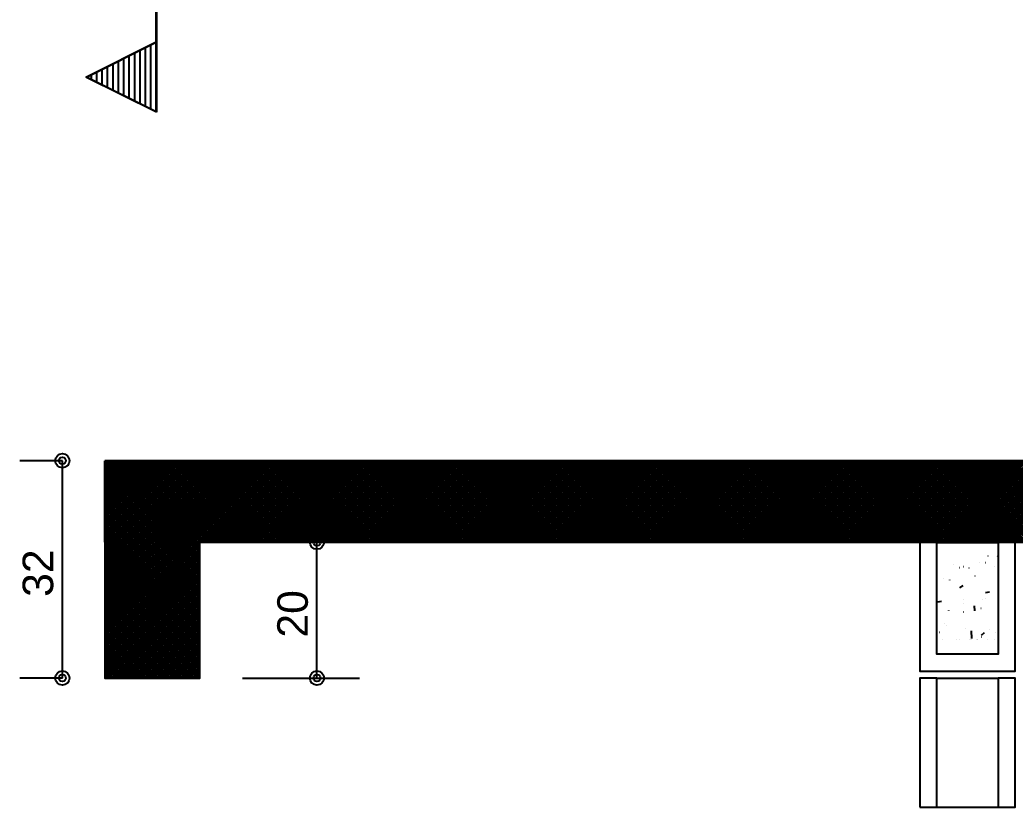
# Model space of a CAD drawing. Extents: x 0 to 119, y 0 to 84.
# Drawn here: x 33.76 to 39.62, y 43.25 to 47.89 of the extents above; entities that cross this region are included whole.
import ezdxf

# ---------------------------------------------------------------- set-up
doc = ezdxf.new("R2010")
doc.units = 0
doc.header["$MEASUREMENT"] = 0
for name, color, linetype in [('10', 252, 'CONTINUOUS'), ('29', 9, 'CONTINUOUS'), ('3', 7, 'CONTINUOUS'), ('32', 250, 'CONTINUOUS'), ('6', 178, 'CONTINUOUS'), ('9', 8, 'CONTINUOUS')]:
    doc.layers.add(name, color=color, linetype=linetype)
doc.styles.add('TQS_ARIAL', font='arial.ttf')

msp = doc.modelspace()

# ---------------------------------------------------------------- linework, layer by layer
at = {"layer": '10', "color": 252, "linetype": 'Continuous'}
for p, q in [((39.158326, 44.810768), (39.518326, 44.810768)), ((39.158326, 44.80969), (39.518326, 44.80969)), ((39.158326, 44.80969), (39.518326, 44.80969)), ((39.158326, 44.010768), (39.518326, 44.010768)), ((39.158326, 43.250768), (39.518326, 43.250768))]:
    msp.add_line(p, q, dxfattribs=at)
for points in [[(39.158326, 44.810768), (39.058326, 44.810768), (39.058326, 44.050768), (39.618326, 44.050768), (39.618326, 44.810768), (39.518326, 44.810768), (39.518326, 44.150768), (39.158326, 44.150768), (39.158326, 44.810768)], [(39.058326, 43.250768), (39.158326, 43.250768), (39.158326, 44.010768), (39.058326, 44.010768), (39.058326, 43.250768)], [(39.518326, 43.250768), (39.618326, 43.250768), (39.618326, 44.010768), (39.518326, 44.010768), (39.518326, 43.250768)]]:
    msp.add_lwpolyline(points, dxfattribs=at)
at = {"layer": '29', "color": 9, "linetype": 'Continuous'}
for p, q in [((34.258326, 45.290768), (34.818326, 44.731187)), ((34.258326, 44.256816), (35.292278, 45.290768)), ((34.258326, 44.270958), (35.278136, 45.290768)), ((34.258326, 44.2851), (35.263994, 45.290768)), ((34.258326, 44.299242), (35.249852, 45.290768)), ((34.258326, 44.313384), (35.235709, 45.290768)), ((34.258326, 44.327526), (35.221567, 45.290768)), ((34.258326, 44.341668), (35.207425, 45.290768)), ((34.258326, 44.355811), (35.193283, 45.290768)), ((34.258326, 44.369953), (35.179141, 45.290768)), ((34.258326, 44.384095), (35.164999, 45.290768)), ((34.258326, 44.398237), (35.150857, 45.290768)), ((34.258326, 44.412379), (35.136714, 45.290768)), ((34.258326, 44.426521), (35.122572, 45.290768)), ((34.258326, 44.440663), (35.10843, 45.290768)), ((34.258326, 44.454806), (35.094288, 45.290768)), ((34.258326, 44.468948), (35.080146, 45.290768)), ((34.258326, 44.48309), (35.066004, 45.290768)), ((34.258326, 44.497232), (35.051862, 45.290768)), ((34.258326, 44.511374), (35.03772, 45.290768)), ((34.258326, 44.525516), (35.023577, 45.290768)), ((34.258326, 44.539658), (35.009435, 45.290768)), ((34.258326, 44.5538), (34.995293, 45.290768)), ((34.258326, 44.567943), (34.981151, 45.290768)), ((34.258326, 44.582085), (34.967009, 45.290768)), ((34.258326, 44.596227), (34.952867, 45.290768)), ((34.258326, 44.610369), (34.938725, 45.290768)), ((34.258326, 44.624511), (34.924582, 45.290768)), ((34.258326, 44.638653), (34.91044, 45.290768)), ((34.258326, 44.652795), (34.896298, 45.290768)), ((34.258326, 44.666938), (34.882156, 45.290768)), ((34.258326, 44.68108), (34.868014, 45.290768)), ((34.258326, 44.695222), (34.853872, 45.290768)), ((34.258326, 44.709364), (34.83973, 45.290768)), ((34.258326, 44.723506), (34.825588, 45.290768)), ((34.258326, 44.737648), (34.811445, 45.290768)), ((34.258326, 44.75179), (34.797303, 45.290768)), ((34.258326, 44.765932), (34.783161, 45.290768)), ((34.258326, 44.780075), (34.769019, 45.290768)), ((34.258326, 44.794217), (34.754877, 45.290768)), ((34.258326, 44.808359), (34.740735, 45.290768)), ((34.258326, 44.822501), (34.726593, 45.290768)), ((34.258326, 44.836643), (34.71245, 45.290768)), ((34.258326, 44.850785), (34.698308, 45.290768)), ((34.258326, 44.864927), (34.684166, 45.290768)), ((34.258326, 44.87907), (34.670024, 45.290768)), ((34.258326, 44.893212), (34.655882, 45.290768)), ((34.258326, 44.907354), (34.64174, 45.290768)), ((34.258326, 44.921496), (34.627598, 45.290768)), ((34.258326, 44.935638), (34.613455, 45.290768)), ((34.258326, 44.94978), (34.599313, 45.290768)), ((34.258326, 44.963922), (34.585171, 45.290768)), ((34.258326, 44.978065), (34.571029, 45.290768)), ((34.258326, 44.992207), (34.556887, 45.290768)), ((34.258326, 45.006349), (34.542745, 45.290768)), ((34.258326, 45.020491), (34.528603, 45.290768)), ((34.258326, 45.034633), (34.514461, 45.290768)), ((34.258326, 45.048775), (34.500318, 45.290768)), ((34.258326, 45.062917), (34.486176, 45.290768)), ((34.258326, 45.077059), (34.472034, 45.290768)), ((34.258326, 45.091202), (34.457892, 45.290768)), ((34.258326, 45.105344), (34.44375, 45.290768)), ((34.258326, 45.119486), (34.429608, 45.290768)), ((34.258326, 45.133628), (34.415466, 45.290768)), ((34.258326, 45.14777), (34.401323, 45.290768)), ((34.258326, 45.161912), (34.387181, 45.290768)), ((34.258326, 45.176054), (34.373039, 45.290768)), ((34.258326, 45.190197), (34.358897, 45.290768)), ((34.258326, 45.204339), (34.344755, 45.290768)), ((34.258326, 45.218481), (34.330613, 45.290768)), ((34.258326, 45.232623), (34.316471, 45.290768)), ((34.258326, 45.246765), (34.302328, 45.290768)), ((34.258326, 45.260907), (34.288186, 45.290768)), ((34.258326, 45.275049), (34.274044, 45.290768)), ((34.258326, 45.289192), (34.259902, 45.290768)), ((34.258326, 45.277045), (34.818326, 44.717045)), ((34.258326, 45.262903), (34.818326, 44.702903)), ((34.258326, 45.248761), (34.818326, 44.688761)), ((34.272887, 45.290768), (34.818326, 44.745329)), ((34.287029, 45.290768), (34.818326, 44.759471)), ((34.301171, 45.290768), (34.818326, 44.773614)), ((34.315314, 45.290768), (34.818326, 44.787756)), ((34.329456, 45.290768), (34.818326, 44.801898)), ((34.343598, 45.290768), (34.823598, 44.810768)), ((34.35774, 45.290768), (34.83774, 44.810768)), ((34.371882, 45.290768), (34.851882, 44.810768)), ((34.386024, 45.290768), (34.866024, 44.810768)), ((34.400166, 45.290768), (34.880166, 44.810768)), ((34.414309, 45.290768), (34.894309, 44.810768)), ((34.428451, 45.290768), (34.908451, 44.810768)), ((34.442593, 45.290768), (34.922593, 44.810768)), ((34.456735, 45.290768), (34.936735, 44.810768)), ((34.470877, 45.290768), (34.950877, 44.810768)), ((34.485019, 45.290768), (34.965019, 44.810768)), ((34.499161, 45.290768), (34.979161, 44.810768)), ((34.513303, 45.290768), (34.993303, 44.810768)), ((34.527446, 45.290768), (35.007446, 44.810768)), ((34.541588, 45.290768), (35.021588, 44.810768)), ((34.55573, 45.290768), (35.03573, 44.810768)), ((34.569872, 45.290768), (35.049872, 44.810768)), ((34.584014, 45.290768), (35.064014, 44.810768)), ((34.598156, 45.290768), (35.078156, 44.810768)), ((34.612298, 45.290768), (35.092298, 44.810768)), ((34.626441, 45.290768), (35.106441, 44.810768)), ((34.640583, 45.290768), (35.120583, 44.810768)), ((34.654725, 45.290768), (35.134725, 44.810768)), ((34.668867, 45.290768), (35.148867, 44.810768)), ((34.683009, 45.290768), (35.163009, 44.810768)), ((34.697151, 45.290768), (35.177151, 44.810768)), ((34.711293, 45.290768), (35.191293, 44.810768)), ((34.725435, 45.290768), (35.205435, 44.810768)), ((34.739578, 45.290768), (35.219578, 44.810768)), ((34.75372, 45.290768), (35.23372, 44.810768)), ((34.767862, 45.290768), (35.247862, 44.810768)), ((34.782004, 45.290768), (35.262004, 44.810768)), ((34.796146, 45.290768), (35.276146, 44.810768)), ((34.810288, 45.290768), (35.290288, 44.810768)), ((34.82443, 45.290768), (35.30443, 44.810768)), ((34.82642, 44.810768), (35.30642, 45.290768)), ((34.838573, 45.290768), (35.318573, 44.810768)), ((34.840562, 44.810768), (35.320562, 45.290768)), ((34.852715, 45.290768), (35.332715, 44.810768)), ((34.854704, 44.810768), (35.334704, 45.290768)), ((34.866857, 45.290768), (35.346857, 44.810768)), ((34.868847, 44.810768), (35.348847, 45.290768)), ((34.880999, 45.290768), (35.360999, 44.810768)), ((34.882989, 44.810768), (35.362989, 45.290768)), ((34.895141, 45.290768), (35.375141, 44.810768)), ((34.897131, 44.810768), (35.377131, 45.290768)), ((34.909283, 45.290768), (35.389283, 44.810768)), ((34.911273, 44.810768), (35.391273, 45.290768)), ((34.923425, 45.290768), (35.403425, 44.810768)), ((34.925415, 44.810768), (35.405415, 45.290768)), ((34.937568, 45.290768), (35.417568, 44.810768)), ((34.939557, 44.810768), (35.419557, 45.290768)), ((34.95171, 45.290768), (35.43171, 44.810768)), ((34.953699, 44.810768), (35.433699, 45.290768)), ((34.965852, 45.290768), (35.445852, 44.810768)), ((34.967841, 44.810768), (35.447841, 45.290768)), ((34.979994, 45.290768), (35.459994, 44.810768)), ((34.981984, 44.810768), (35.461984, 45.290768)), ((34.994136, 45.290768), (35.474136, 44.810768)), ((34.996126, 44.810768), (35.476126, 45.290768)), ((35.008278, 45.290768), (35.488278, 44.810768)), ((35.010268, 44.810768), (35.490268, 45.290768)), ((35.02242, 45.290768), (35.50242, 44.810768)), ((35.02441, 44.810768), (35.50441, 45.290768)), ((35.036562, 45.290768), (35.516562, 44.810768)), ((35.038552, 44.810768), (35.518552, 45.290768)), ((35.050705, 45.290768), (35.530705, 44.810768)), ((35.052694, 44.810768), (35.532694, 45.290768)), ((35.064847, 45.290768), (35.544847, 44.810768)), ((35.066836, 44.810768), (35.546836, 45.290768)), ((35.078989, 45.290768), (35.558989, 44.810768)), ((35.080979, 44.810768), (35.560979, 45.290768)), ((35.093131, 45.290768), (35.573131, 44.810768)), ((35.095121, 44.810768), (35.575121, 45.290768)), ((35.107273, 45.290768), (35.587273, 44.810768)), ((35.109263, 44.810768), (35.589263, 45.290768)), ((35.121415, 45.290768), (35.601415, 44.810768)), ((35.123405, 44.810768), (35.603405, 45.290768)), ((35.135557, 45.290768), (35.615557, 44.810768)), ((35.137547, 44.810768), (35.617547, 45.290768)), ((35.1497, 45.290768), (35.6297, 44.810768)), ((35.151689, 44.810768), (35.631689, 45.290768)), ((35.163842, 45.290768), (35.643842, 44.810768)), ((35.165831, 44.810768), (35.645831, 45.290768)), ((35.177984, 45.290768), (35.657984, 44.810768)), ((35.179974, 44.810768), (35.659974, 45.290768)), ((35.192126, 45.290768), (35.672126, 44.810768)), ((35.194116, 44.810768), (35.674116, 45.290768)), ((35.206268, 45.290768), (35.686268, 44.810768)), ((35.208258, 44.810768), (35.688258, 45.290768)), ((35.22041, 45.290768), (35.70041, 44.810768)), ((35.2224, 44.810768), (35.7024, 45.290768)), ((35.234552, 45.290768), (35.714552, 44.810768)), ((35.236542, 44.810768), (35.716542, 45.290768)), ((35.248695, 45.290768), (35.728695, 44.810768)), ((35.250684, 44.810768), (35.730684, 45.290768)), ((35.262837, 45.290768), (35.742837, 44.810768)), ((35.264826, 44.810768), (35.744826, 45.290768)), ((35.276979, 45.290768), (35.756979, 44.810768)), ((35.278968, 44.810768), (35.758968, 45.290768)), ((35.291121, 45.290768), (35.771121, 44.810768)), ((35.293111, 44.810768), (35.773111, 45.290768)), ((35.305263, 45.290768), (35.785263, 44.810768)), ((35.307253, 44.810768), (35.787253, 45.290768)), ((35.319405, 45.290768), (35.799405, 44.810768)), ((35.321395, 44.810768), (35.801395, 45.290768)), ((35.333547, 45.290768), (35.813547, 44.810768)), ((35.335537, 44.810768), (35.815537, 45.290768)), ((35.347689, 45.290768), (35.827689, 44.810768)), ((35.349679, 44.810768), (35.829679, 45.290768)), ((35.361832, 45.290768), (35.841832, 44.810768)), ((35.363821, 44.810768), (35.843821, 45.290768)), ((35.375974, 45.290768), (35.855974, 44.810768)), ((35.377963, 44.810768), (35.857963, 45.290768)), ((35.390116, 45.290768), (35.870116, 44.810768)), ((35.392106, 44.810768), (35.872106, 45.290768)), ((35.404258, 45.290768), (35.884258, 44.810768)), ((35.406248, 44.810768), (35.886248, 45.290768)), ((35.4184, 45.290768), (35.8984, 44.810768)), ((35.42039, 44.810768), (35.90039, 45.290768)), ((35.432542, 45.290768), (35.912542, 44.810768)), ((35.434532, 44.810768), (35.914532, 45.290768)), ((35.446684, 45.290768), (35.926684, 44.810768)), ((35.448674, 44.810768), (35.928674, 45.290768)), ((35.460827, 45.290768), (35.940827, 44.810768)), ((35.462816, 44.810768), (35.942816, 45.290768)), ((35.474969, 45.290768), (35.954969, 44.810768)), ((35.476958, 44.810768), (35.956958, 45.290768)), ((35.489111, 45.290768), (35.969111, 44.810768)), ((35.4911, 44.810768), (35.9711, 45.290768)), ((35.503253, 45.290768), (35.983253, 44.810768)), ((35.505243, 44.810768), (35.985243, 45.290768)), ((35.517395, 45.290768), (35.997395, 44.810768)), ((35.519385, 44.810768), (35.999385, 45.290768)), ((35.531537, 45.290768), (36.011537, 44.810768)), ((35.533527, 44.810768), (36.013527, 45.290768)), ((35.545679, 45.290768), (36.025679, 44.810768)), ((35.547669, 44.810768), (36.027669, 45.290768)), ((35.559821, 45.290768), (36.039821, 44.810768)), ((35.561811, 44.810768), (36.041811, 45.290768)), ((35.573964, 45.290768), (36.053964, 44.810768)), ((35.575953, 44.810768), (36.055953, 45.290768)), ((35.588106, 45.290768), (36.068106, 44.810768)), ((35.590095, 44.810768), (36.070095, 45.290768)), ((35.602248, 45.290768), (36.082248, 44.810768)), ((35.604238, 44.810768), (36.084238, 45.290768)), ((35.61639, 45.290768), (36.09639, 44.810768)), ((35.61838, 44.810768), (36.09838, 45.290768)), ((35.630532, 45.290768), (36.110532, 44.810768)), ((35.632522, 44.810768), (36.112522, 45.290768)), ((35.644674, 45.290768), (36.124674, 44.810768)), ((35.646664, 44.810768), (36.126664, 45.290768)), ((35.658816, 45.290768), (36.138816, 44.810768)), ((35.660806, 44.810768), (36.140806, 45.290768)), ((35.672959, 45.290768), (36.152959, 44.810768)), ((35.674948, 44.810768), (36.154948, 45.290768)), ((35.687101, 45.290768), (36.167101, 44.810768)), ((35.68909, 44.810768), (36.16909, 45.290768)), ((35.701243, 45.290768), (36.181243, 44.810768)), ((35.703233, 44.810768), (36.183233, 45.290768)), ((35.715385, 45.290768), (36.195385, 44.810768)), ((35.717375, 44.810768), (36.197375, 45.290768)), ((35.729527, 45.290768), (36.209527, 44.810768)), ((35.731517, 44.810768), (36.211517, 45.290768)), ((35.743669, 45.290768), (36.223669, 44.810768)), ((35.745659, 44.810768), (36.225659, 45.290768)), ((35.757811, 45.290768), (36.237811, 44.810768)), ((35.759801, 44.810768), (36.239801, 45.290768)), ((35.771954, 45.290768), (36.251954, 44.810768)), ((35.773943, 44.810768), (36.253943, 45.290768)), ((35.786096, 45.290768), (36.266096, 44.810768)), ((35.788085, 44.810768), (36.268085, 45.290768)), ((35.800238, 45.290768), (36.280238, 44.810768)), ((35.802227, 44.810768), (36.282227, 45.290768)), ((35.81438, 45.290768), (36.29438, 44.810768)), ((35.81637, 44.810768), (36.29637, 45.290768)), ((35.828522, 45.290768), (36.308522, 44.810768)), ((35.830512, 44.810768), (36.310512, 45.290768)), ((35.842664, 45.290768), (36.322664, 44.810768)), ((35.844654, 44.810768), (36.324654, 45.290768)), ((35.856806, 45.290768), (36.336806, 44.810768)), ((35.858796, 44.810768), (36.338796, 45.290768)), ((35.870948, 45.290768), (36.350948, 44.810768)), ((35.872938, 44.810768), (36.352938, 45.290768)), ((35.885091, 45.290768), (36.365091, 44.810768)), ((35.88708, 44.810768), (36.36708, 45.290768)), ((35.899233, 45.290768), (36.379233, 44.810768)), ((35.901222, 44.810768), (36.381222, 45.290768)), ((35.913375, 45.290768), (36.393375, 44.810768)), ((35.915365, 44.810768), (36.395365, 45.290768)), ((35.927517, 45.290768), (36.407517, 44.810768)), ((35.929507, 44.810768), (36.409507, 45.290768)), ((35.941659, 45.290768), (36.421659, 44.810768)), ((35.943649, 44.810768), (36.423649, 45.290768)), ((35.955801, 45.290768), (36.435801, 44.810768)), ((35.957791, 44.810768), (36.437791, 45.290768)), ((35.969943, 45.290768), (36.449943, 44.810768)), ((35.971933, 44.810768), (36.451933, 45.290768)), ((35.984086, 45.290768), (36.464086, 44.810768)), ((35.986075, 44.810768), (36.466075, 45.290768)), ((35.998228, 45.290768), (36.478228, 44.810768)), ((36.000217, 44.810768), (36.480217, 45.290768)), ((36.01237, 45.290768), (36.49237, 44.810768)), ((36.01436, 44.810768), (36.49436, 45.290768)), ((36.026512, 45.290768), (36.506512, 44.810768)), ((36.028502, 44.810768), (36.508502, 45.290768)), ((36.040654, 45.290768), (36.520654, 44.810768)), ((36.042644, 44.810768), (36.522644, 45.290768)), ((36.054796, 45.290768), (36.534796, 44.810768)), ((36.056786, 44.810768), (36.536786, 45.290768)), ((36.068938, 45.290768), (36.548938, 44.810768)), ((36.070928, 44.810768), (36.550928, 45.290768)), ((36.083081, 45.290768), (36.563081, 44.810768)), ((36.08507, 44.810768), (36.56507, 45.290768)), ((36.097223, 45.290768), (36.577223, 44.810768)), ((36.099212, 44.810768), (36.579212, 45.290768)), ((36.111365, 45.290768), (36.591365, 44.810768)), ((36.113354, 44.810768), (36.593354, 45.290768)), ((36.125507, 45.290768), (36.605507, 44.810768)), ((36.127497, 44.810768), (36.607497, 45.290768)), ((36.139649, 45.290768), (36.619649, 44.810768)), ((36.141639, 44.810768), (36.621639, 45.290768)), ((36.153791, 45.290768), (36.633791, 44.810768)), ((36.155781, 44.810768), (36.635781, 45.290768)), ((36.167933, 45.290768), (36.647933, 44.810768)), ((36.169923, 44.810768), (36.649923, 45.290768)), ((36.182075, 45.290768), (36.662075, 44.810768)), ((36.184065, 44.810768), (36.664065, 45.290768)), ((36.196218, 45.290768), (36.676218, 44.810768)), ((36.198207, 44.810768), (36.678207, 45.290768)), ((36.21036, 45.290768), (36.69036, 44.810768)), ((36.212349, 44.810768), (36.692349, 45.290768)), ((36.224502, 45.290768), (36.704502, 44.810768)), ((36.226492, 44.810768), (36.706492, 45.290768)), ((36.238644, 45.290768), (36.718644, 44.810768)), ((36.240634, 44.810768), (36.720634, 45.290768)), ((36.252786, 45.290768), (36.732786, 44.810768)), ((36.254776, 44.810768), (36.734776, 45.290768)), ((36.266928, 45.290768), (36.746928, 44.810768)), ((36.268918, 44.810768), (36.748918, 45.290768)), ((36.28107, 45.290768), (36.76107, 44.810768)), ((36.28306, 44.810768), (36.76306, 45.290768)), ((36.295213, 45.290768), (36.775213, 44.810768)), ((36.297202, 44.810768), (36.777202, 45.290768)), ((36.309355, 45.290768), (36.789355, 44.810768)), ((36.311344, 44.810768), (36.791344, 45.290768)), ((36.323497, 45.290768), (36.803497, 44.810768)), ((36.325486, 44.810768), (36.805486, 45.290768)), ((36.337639, 45.290768), (36.817639, 44.810768)), ((36.339629, 44.810768), (36.819629, 45.290768)), ((36.351781, 45.290768), (36.831781, 44.810768)), ((36.353771, 44.810768), (36.833771, 45.290768)), ((36.365923, 45.290768), (36.845923, 44.810768)), ((36.367913, 44.810768), (36.847913, 45.290768)), ((36.380065, 45.290768), (36.860065, 44.810768)), ((36.382055, 44.810768), (36.862055, 45.290768)), ((36.394207, 45.290768), (36.874207, 44.810768)), ((36.396197, 44.810768), (36.876197, 45.290768)), ((36.40835, 45.290768), (36.88835, 44.810768)), ((36.410339, 44.810768), (36.890339, 45.290768)), ((36.422492, 45.290768), (36.902492, 44.810768)), ((36.424481, 44.810768), (36.904481, 45.290768)), ((36.436634, 45.290768), (36.916634, 44.810768)), ((36.438624, 44.810768), (36.918624, 45.290768)), ((36.450776, 45.290768), (36.930776, 44.810768)), ((36.452766, 44.810768), (36.932766, 45.290768)), ((36.464918, 45.290768), (36.944918, 44.810768)), ((36.466908, 44.810768), (36.946908, 45.290768)), ((36.47906, 45.290768), (36.95906, 44.810768)), ((36.48105, 44.810768), (36.96105, 45.290768)), ((36.493202, 45.290768), (36.973202, 44.810768)), ((36.495192, 44.810768), (36.975192, 45.290768)), ((36.507345, 45.290768), (36.987345, 44.810768)), ((36.509334, 44.810768), (36.989334, 45.290768)), ((36.521487, 45.290768), (37.001487, 44.810768)), ((36.523476, 44.810768), (37.003476, 45.290768)), ((36.535629, 45.290768), (37.015629, 44.810768)), ((36.537619, 44.810768), (37.017619, 45.290768)), ((36.549771, 45.290768), (37.029771, 44.810768)), ((36.551761, 44.810768), (37.031761, 45.290768)), ((36.563913, 45.290768), (37.043913, 44.810768)), ((36.565903, 44.810768), (37.045903, 45.290768)), ((36.578055, 45.290768), (37.058055, 44.810768)), ((36.580045, 44.810768), (37.060045, 45.290768)), ((36.592197, 45.290768), (37.072197, 44.810768)), ((36.594187, 44.810768), (37.074187, 45.290768)), ((36.60634, 45.290768), (37.08634, 44.810768)), ((36.608329, 44.810768), (37.088329, 45.290768)), ((36.620482, 45.290768), (37.100482, 44.810768)), ((36.622471, 44.810768), (37.102471, 45.290768)), ((36.634624, 45.290768), (37.114624, 44.810768)), ((36.636613, 44.810768), (37.116613, 45.290768)), ((36.648766, 45.290768), (37.128766, 44.810768)), ((36.650756, 44.810768), (37.130756, 45.290768)), ((36.662908, 45.290768), (37.142908, 44.810768)), ((36.664898, 44.810768), (37.144898, 45.290768)), ((36.67705, 45.290768), (37.15705, 44.810768)), ((36.67904, 44.810768), (37.15904, 45.290768)), ((36.691192, 45.290768), (37.171192, 44.810768)), ((36.693182, 44.810768), (37.173182, 45.290768)), ((36.705334, 45.290768), (37.185334, 44.810768)), ((36.707324, 44.810768), (37.187324, 45.290768)), ((36.719477, 45.290768), (37.199477, 44.810768)), ((36.721466, 44.810768), (37.201466, 45.290768)), ((36.733619, 45.290768), (37.213619, 44.810768)), ((36.735608, 44.810768), (37.215608, 45.290768)), ((36.747761, 45.290768), (37.227761, 44.810768)), ((36.749751, 44.810768), (37.229751, 45.290768)), ((36.761903, 45.290768), (37.241903, 44.810768)), ((36.763893, 44.810768), (37.243893, 45.290768)), ((36.776045, 45.290768), (37.256045, 44.810768)), ((36.778035, 44.810768), (37.258035, 45.290768)), ((36.790187, 45.290768), (37.270187, 44.810768)), ((36.792177, 44.810768), (37.272177, 45.290768)), ((36.804329, 45.290768), (37.284329, 44.810768)), ((36.806319, 44.810768), (37.286319, 45.290768)), ((36.818472, 45.290768), (37.298472, 44.810768)), ((36.820461, 44.810768), (37.300461, 45.290768)), ((36.832614, 45.290768), (37.312614, 44.810768)), ((36.834603, 44.810768), (37.314603, 45.290768)), ((36.846756, 45.290768), (37.326756, 44.810768)), ((36.848746, 44.810768), (37.328746, 45.290768)), ((36.860898, 45.290768), (37.340898, 44.810768)), ((36.862888, 44.810768), (37.342888, 45.290768)), ((36.87504, 45.290768), (37.35504, 44.810768)), ((36.87703, 44.810768), (37.35703, 45.290768)), ((36.889182, 45.290768), (37.369182, 44.810768)), ((36.891172, 44.810768), (37.371172, 45.290768)), ((36.903324, 45.290768), (37.383324, 44.810768)), ((36.905314, 44.810768), (37.385314, 45.290768)), ((36.917467, 45.290768), (37.397467, 44.810768)), ((36.919456, 44.810768), (37.399456, 45.290768)), ((36.931609, 45.290768), (37.411609, 44.810768)), ((36.933598, 44.810768), (37.413598, 45.290768)), ((36.945751, 45.290768), (37.425751, 44.810768)), ((36.94774, 44.810768), (37.42774, 45.290768)), ((36.959893, 45.290768), (37.439893, 44.810768)), ((36.961883, 44.810768), (37.441883, 45.290768)), ((36.974035, 45.290768), (37.454035, 44.810768)), ((36.976025, 44.810768), (37.456025, 45.290768)), ((36.988177, 45.290768), (37.468177, 44.810768)), ((36.990167, 44.810768), (37.470167, 45.290768)), ((37.002319, 45.290768), (37.482319, 44.810768)), ((37.004309, 44.810768), (37.484309, 45.290768)), ((37.016461, 45.290768), (37.496461, 44.810768)), ((37.018451, 44.810768), (37.498451, 45.290768)), ((37.030604, 45.290768), (37.510604, 44.810768)), ((37.032593, 44.810768), (37.512593, 45.290768)), ((37.044746, 45.290768), (37.524746, 44.810768)), ((37.046735, 44.810768), (37.526735, 45.290768)), ((37.058888, 45.290768), (37.538888, 44.810768)), ((37.060878, 44.810768), (37.540878, 45.290768)), ((37.07303, 45.290768), (37.55303, 44.810768)), ((37.07502, 44.810768), (37.55502, 45.290768)), ((37.087172, 45.290768), (37.567172, 44.810768)), ((37.089162, 44.810768), (37.569162, 45.290768)), ((37.101314, 45.290768), (37.581314, 44.810768)), ((37.103304, 44.810768), (37.583304, 45.290768)), ((37.115456, 45.290768), (37.595456, 44.810768)), ((37.117446, 44.810768), (37.597446, 45.290768)), ((37.129599, 45.290768), (37.609599, 44.810768)), ((37.131588, 44.810768), (37.611588, 45.290768)), ((37.143741, 45.290768), (37.623741, 44.810768)), ((37.14573, 44.810768), (37.62573, 45.290768)), ((37.157883, 45.290768), (37.637883, 44.810768)), ((37.159872, 44.810768), (37.639872, 45.290768)), ((37.172025, 45.290768), (37.652025, 44.810768)), ((37.174015, 44.810768), (37.654015, 45.290768)), ((37.186167, 45.290768), (37.666167, 44.810768)), ((37.188157, 44.810768), (37.668157, 45.290768)), ((37.200309, 45.290768), (37.680309, 44.810768)), ((37.202299, 44.810768), (37.682299, 45.290768)), ((37.214451, 45.290768), (37.694451, 44.810768)), ((37.216441, 44.810768), (37.696441, 45.290768)), ((37.228593, 45.290768), (37.708593, 44.810768)), ((37.230583, 44.810768), (37.710583, 45.290768)), ((37.242736, 45.290768), (37.722736, 44.810768)), ((37.244725, 44.810768), (37.724725, 45.290768)), ((37.256878, 45.290768), (37.736878, 44.810768)), ((37.258867, 44.810768), (37.738867, 45.290768)), ((37.27102, 45.290768), (37.75102, 44.810768)), ((37.27301, 44.810768), (37.75301, 45.290768)), ((37.285162, 45.290768), (37.765162, 44.810768)), ((37.287152, 44.810768), (37.767152, 45.290768)), ((37.299304, 45.290768), (37.779304, 44.810768)), ((37.301294, 44.810768), (37.781294, 45.290768)), ((37.313446, 45.290768), (37.793446, 44.810768)), ((37.315436, 44.810768), (37.795436, 45.290768)), ((37.327588, 45.290768), (37.807588, 44.810768)), ((37.329578, 44.810768), (37.809578, 45.290768)), ((37.341731, 45.290768), (37.821731, 44.810768)), ((37.34372, 44.810768), (37.82372, 45.290768)), ((37.355873, 45.290768), (37.835873, 44.810768)), ((37.357862, 44.810768), (37.837862, 45.290768)), ((37.370015, 45.290768), (37.850015, 44.810768)), ((37.372005, 44.810768), (37.852005, 45.290768)), ((37.384157, 45.290768), (37.864157, 44.810768)), ((37.386147, 44.810768), (37.866147, 45.290768)), ((37.398299, 45.290768), (37.878299, 44.810768)), ((37.400289, 44.810768), (37.880289, 45.290768)), ((37.412441, 45.290768), (37.892441, 44.810768)), ((37.414431, 44.810768), (37.894431, 45.290768)), ((37.426583, 45.290768), (37.906583, 44.810768)), ((37.428573, 44.810768), (37.908573, 45.290768)), ((37.440726, 45.290768), (37.920726, 44.810768)), ((37.442715, 44.810768), (37.922715, 45.290768)), ((37.454868, 45.290768), (37.934868, 44.810768)), ((37.456857, 44.810768), (37.936857, 45.290768)), ((37.46901, 45.290768), (37.94901, 44.810768)), ((37.470999, 44.810768), (37.950999, 45.290768)), ((37.483152, 45.290768), (37.963152, 44.810768)), ((37.485142, 44.810768), (37.965142, 45.290768)), ((37.497294, 45.290768), (37.977294, 44.810768)), ((37.499284, 44.810768), (37.979284, 45.290768)), ((37.511436, 45.290768), (37.991436, 44.810768)), ((37.513426, 44.810768), (37.993426, 45.290768)), ((37.525578, 45.290768), (38.005578, 44.810768)), ((37.527568, 44.810768), (38.007568, 45.290768)), ((37.53972, 45.290768), (38.01972, 44.810768)), ((37.54171, 44.810768), (38.02171, 45.290768)), ((37.553863, 45.290768), (38.033863, 44.810768)), ((37.555852, 44.810768), (38.035852, 45.290768)), ((37.568005, 45.290768), (38.048005, 44.810768)), ((37.569994, 44.810768), (38.049994, 45.290768)), ((37.582147, 45.290768), (38.062147, 44.810768)), ((37.584137, 44.810768), (38.064137, 45.290768)), ((37.596289, 45.290768), (38.076289, 44.810768)), ((37.598279, 44.810768), (38.078279, 45.290768)), ((37.610431, 45.290768), (38.090431, 44.810768)), ((37.612421, 44.810768), (38.092421, 45.290768)), ((37.624573, 45.290768), (38.104573, 44.810768)), ((37.626563, 44.810768), (38.106563, 45.290768)), ((37.638715, 45.290768), (38.118715, 44.810768)), ((37.640705, 44.810768), (38.120705, 45.290768)), ((37.652858, 45.290768), (38.132858, 44.810768)), ((37.654847, 44.810768), (38.134847, 45.290768)), ((37.667, 45.290768), (38.147, 44.810768)), ((37.668989, 44.810768), (38.148989, 45.290768)), ((37.681142, 45.290768), (38.161142, 44.810768)), ((37.683132, 44.810768), (38.163132, 45.290768)), ((37.695284, 45.290768), (38.175284, 44.810768)), ((37.697274, 44.810768), (38.177274, 45.290768)), ((37.709426, 45.290768), (38.189426, 44.810768)), ((37.711416, 44.810768), (38.191416, 45.290768)), ((37.723568, 45.290768), (38.203568, 44.810768)), ((37.725558, 44.810768), (38.205558, 45.290768)), ((37.73771, 45.290768), (38.21771, 44.810768)), ((37.7397, 44.810768), (38.2197, 45.290768)), ((37.751853, 45.290768), (38.231853, 44.810768)), ((37.753842, 44.810768), (38.233842, 45.290768)), ((37.765995, 45.290768), (38.245995, 44.810768)), ((37.767984, 44.810768), (38.247984, 45.290768)), ((37.780137, 45.290768), (38.260137, 44.810768)), ((37.782126, 44.810768), (38.262126, 45.290768)), ((37.794279, 45.290768), (38.274279, 44.810768)), ((37.796269, 44.810768), (38.276269, 45.290768)), ((37.808421, 45.290768), (38.288421, 44.810768)), ((37.810411, 44.810768), (38.290411, 45.290768)), ((37.822563, 45.290768), (38.302563, 44.810768)), ((37.824553, 44.810768), (38.304553, 45.290768)), ((37.836705, 45.290768), (38.316705, 44.810768)), ((37.838695, 44.810768), (38.318695, 45.290768)), ((37.850847, 45.290768), (38.330847, 44.810768)), ((37.852837, 44.810768), (38.332837, 45.290768)), ((37.86499, 45.290768), (38.34499, 44.810768)), ((37.866979, 44.810768), (38.346979, 45.290768)), ((37.879132, 45.290768), (38.359132, 44.810768)), ((37.881121, 44.810768), (38.361121, 45.290768)), ((37.893274, 45.290768), (38.373274, 44.810768)), ((37.895264, 44.810768), (38.375264, 45.290768)), ((37.907416, 45.290768), (38.387416, 44.810768)), ((37.909406, 44.810768), (38.389406, 45.290768)), ((37.921558, 45.290768), (38.401558, 44.810768)), ((37.923548, 44.810768), (38.403548, 45.290768)), ((37.9357, 45.290768), (38.4157, 44.810768)), ((37.93769, 44.810768), (38.41769, 45.290768)), ((37.949842, 45.290768), (38.429842, 44.810768)), ((37.951832, 44.810768), (38.431832, 45.290768)), ((37.963985, 45.290768), (38.443985, 44.810768)), ((37.965974, 44.810768), (38.445974, 45.290768)), ((37.978127, 45.290768), (38.458127, 44.810768)), ((37.980116, 44.810768), (38.460116, 45.290768)), ((37.992269, 45.290768), (38.472269, 44.810768)), ((37.994258, 44.810768), (38.474258, 45.290768)), ((38.006411, 45.290768), (38.486411, 44.810768)), ((38.008401, 44.810768), (38.488401, 45.290768)), ((38.020553, 45.290768), (38.500553, 44.810768)), ((38.022543, 44.810768), (38.502543, 45.290768)), ((38.034695, 45.290768), (38.514695, 44.810768)), ((38.036685, 44.810768), (38.516685, 45.290768)), ((38.048837, 45.290768), (38.528837, 44.810768)), ((38.050827, 44.810768), (38.530827, 45.290768)), ((38.06298, 45.290768), (38.54298, 44.810768)), ((38.064969, 44.810768), (38.544969, 45.290768)), ((38.077122, 45.290768), (38.557122, 44.810768)), ((38.079111, 44.810768), (38.559111, 45.290768)), ((38.091264, 45.290768), (38.571264, 44.810768)), ((38.093253, 44.810768), (38.573253, 45.290768)), ((38.105406, 45.290768), (38.585406, 44.810768)), ((38.107396, 44.810768), (38.587396, 45.290768)), ((38.119548, 45.290768), (38.599548, 44.810768)), ((38.121538, 44.810768), (38.601538, 45.290768)), ((38.13369, 45.290768), (38.61369, 44.810768)), ((38.13568, 44.810768), (38.61568, 45.290768)), ((38.147832, 45.290768), (38.627832, 44.810768)), ((38.149822, 44.810768), (38.629822, 45.290768)), ((38.161974, 45.290768), (38.641974, 44.810768)), ((38.163964, 44.810768), (38.643964, 45.290768)), ((38.176117, 45.290768), (38.656117, 44.810768)), ((38.178106, 44.810768), (38.658106, 45.290768)), ((38.190259, 45.290768), (38.670259, 44.810768)), ((38.192248, 44.810768), (38.672248, 45.290768)), ((38.204401, 45.290768), (38.684401, 44.810768)), ((38.206391, 44.810768), (38.686391, 45.290768)), ((38.218543, 45.290768), (38.698543, 44.810768)), ((38.220533, 44.810768), (38.700533, 45.290768)), ((38.232685, 45.290768), (38.712685, 44.810768)), ((38.234675, 44.810768), (38.714675, 45.290768)), ((38.246827, 45.290768), (38.726827, 44.810768)), ((38.248817, 44.810768), (38.728817, 45.290768)), ((38.260969, 45.290768), (38.740969, 44.810768)), ((38.262959, 44.810768), (38.742959, 45.290768)), ((38.275112, 45.290768), (38.755112, 44.810768)), ((38.277101, 44.810768), (38.757101, 45.290768)), ((38.289254, 45.290768), (38.769254, 44.810768)), ((38.291243, 44.810768), (38.771243, 45.290768)), ((38.303396, 45.290768), (38.783396, 44.810768)), ((38.305385, 44.810768), (38.785385, 45.290768)), ((38.317538, 45.290768), (38.797538, 44.810768)), ((38.319528, 44.810768), (38.799528, 45.290768)), ((38.33168, 45.290768), (38.81168, 44.810768)), ((38.33367, 44.810768), (38.81367, 45.290768)), ((38.345822, 45.290768), (38.825822, 44.810768)), ((38.347812, 44.810768), (38.827812, 45.290768)), ((38.359964, 45.290768), (38.839964, 44.810768)), ((38.361954, 44.810768), (38.841954, 45.290768)), ((38.374106, 45.290768), (38.854106, 44.810768)), ((38.376096, 44.810768), (38.856096, 45.290768)), ((38.388249, 45.290768), (38.868249, 44.810768)), ((38.390238, 44.810768), (38.870238, 45.290768)), ((38.402391, 45.290768), (38.882391, 44.810768)), ((38.40438, 44.810768), (38.88438, 45.290768)), ((38.416533, 45.290768), (38.896533, 44.810768)), ((38.418523, 44.810768), (38.898523, 45.290768)), ((38.430675, 45.290768), (38.910675, 44.810768)), ((38.432665, 44.810768), (38.912665, 45.290768)), ((38.444817, 45.290768), (38.924817, 44.810768)), ((38.446807, 44.810768), (38.926807, 45.290768)), ((38.458959, 45.290768), (38.938959, 44.810768)), ((38.460949, 44.810768), (38.940949, 45.290768)), ((38.473101, 45.290768), (38.953101, 44.810768)), ((38.475091, 44.810768), (38.955091, 45.290768)), ((38.487244, 45.290768), (38.967244, 44.810768)), ((38.489233, 44.810768), (38.969233, 45.290768)), ((38.501386, 45.290768), (38.981386, 44.810768)), ((38.503375, 44.810768), (38.983375, 45.290768)), ((38.515528, 45.290768), (38.995528, 44.810768)), ((38.517518, 44.810768), (38.997518, 45.290768)), ((38.52967, 45.290768), (39.00967, 44.810768)), ((38.53166, 44.810768), (39.01166, 45.290768)), ((38.543812, 45.290768), (39.023812, 44.810768)), ((38.545802, 44.810768), (39.025802, 45.290768)), ((38.557954, 45.290768), (39.037954, 44.810768)), ((38.559944, 44.810768), (39.039944, 45.290768)), ((38.572096, 45.290768), (39.052096, 44.810768)), ((38.574086, 44.810768), (39.054086, 45.290768)), ((38.586239, 45.290768), (39.066239, 44.810768)), ((38.588228, 44.810768), (39.068228, 45.290768)), ((38.600381, 45.290768), (39.080381, 44.810768)), ((38.60237, 44.810768), (39.08237, 45.290768)), ((38.614523, 45.290768), (39.094523, 44.810768)), ((38.616512, 44.810768), (39.096512, 45.290768)), ((38.628665, 45.290768), (39.108665, 44.810768)), ((38.630655, 44.810768), (39.110655, 45.290768)), ((38.642807, 45.290768), (39.122807, 44.810768)), ((38.644797, 44.810768), (39.124797, 45.290768)), ((38.656949, 45.290768), (39.136949, 44.810768)), ((38.658939, 44.810768), (39.138939, 45.290768)), ((38.671091, 45.290768), (39.151091, 44.810768)), ((38.673081, 44.810768), (39.153081, 45.290768)), ((38.685233, 45.290768), (39.165233, 44.810768)), ((38.687223, 44.810768), (39.167223, 45.290768)), ((38.699376, 45.290768), (39.179376, 44.810768)), ((38.701365, 44.810768), (39.181365, 45.290768)), ((38.713518, 45.290768), (39.193518, 44.810768)), ((38.715507, 44.810768), (39.195507, 45.290768)), ((38.72766, 45.290768), (39.20766, 44.810768)), ((38.72965, 44.810768), (39.20965, 45.290768)), ((38.741802, 45.290768), (39.221802, 44.810768)), ((38.743792, 44.810768), (39.223792, 45.290768)), ((38.755944, 45.290768), (39.235944, 44.810768)), ((38.757934, 44.810768), (39.237934, 45.290768)), ((38.770086, 45.290768), (39.250086, 44.810768)), ((38.772076, 44.810768), (39.252076, 45.290768)), ((38.784228, 45.290768), (39.264228, 44.810768)), ((38.786218, 44.810768), (39.266218, 45.290768)), ((38.798371, 45.290768), (39.278371, 44.810768)), ((38.80036, 44.810768), (39.28036, 45.290768)), ((38.812513, 45.290768), (39.292513, 44.810768)), ((38.814502, 44.810768), (39.294502, 45.290768)), ((38.826655, 45.290768), (39.306655, 44.810768)), ((38.828644, 44.810768), (39.308644, 45.290768)), ((38.840797, 45.290768), (39.320797, 44.810768)), ((38.842787, 44.810768), (39.322787, 45.290768)), ((38.854939, 45.290768), (39.334939, 44.810768)), ((38.856929, 44.810768), (39.336929, 45.290768)), ((38.869081, 45.290768), (39.349081, 44.810768)), ((38.871071, 44.810768), (39.351071, 45.290768)), ((38.883223, 45.290768), (39.363223, 44.810768)), ((38.885213, 44.810768), (39.365213, 45.290768)), ((38.897366, 45.290768), (39.377366, 44.810768)), ((38.899355, 44.810768), (39.379355, 45.290768)), ((38.911508, 45.290768), (39.391508, 44.810768)), ((38.913497, 44.810768), (39.393497, 45.290768)), ((38.92565, 45.290768), (39.40565, 44.810768)), ((38.927639, 44.810768), (39.407639, 45.290768)), ((38.939792, 45.290768), (39.419792, 44.810768)), ((38.941782, 44.810768), (39.421782, 45.290768)), ((38.953934, 45.290768), (39.433934, 44.810768)), ((38.955924, 44.810768), (39.435924, 45.290768)), ((38.968076, 45.290768), (39.448076, 44.810768)), ((38.970066, 44.810768), (39.450066, 45.290768)), ((38.982218, 45.290768), (39.462218, 44.810768)), ((38.984208, 44.810768), (39.464208, 45.290768)), ((38.99636, 45.290768), (39.47636, 44.810768)), ((38.99835, 44.810768), (39.47835, 45.290768)), ((39.010503, 45.290768), (39.490503, 44.810768)), ((39.012492, 44.810768), (39.492492, 45.290768)), ((39.024645, 45.290768), (39.504645, 44.810768)), ((39.026634, 44.810768), (39.506634, 45.290768)), ((39.038787, 45.290768), (39.518787, 44.810768)), ((39.040777, 44.810768), (39.520777, 45.290768)), ((39.052929, 45.290768), (39.532929, 44.810768)), ((39.054919, 44.810768), (39.534919, 45.290768)), ((39.067071, 45.290768), (39.547071, 44.810768)), ((39.069061, 44.810768), (39.549061, 45.290768)), ((39.081213, 45.290768), (39.561213, 44.810768)), ((39.083203, 44.810768), (39.563203, 45.290768)), ((39.095355, 45.290768), (39.575355, 44.810768)), ((39.097345, 44.810768), (39.577345, 45.290768)), ((39.109498, 45.290768), (39.589498, 44.810768)), ((39.111487, 44.810768), (39.591487, 45.290768)), ((39.12364, 45.290768), (39.60364, 44.810768)), ((39.125629, 44.810768), (39.605629, 45.290768)), ((39.137782, 45.290768), (39.617782, 44.810768)), ((39.139771, 44.810768), (39.619771, 45.290768)), ((39.151924, 45.290768), (39.631924, 44.810768)), ((39.153914, 44.810768), (39.633914, 45.290768)), ((39.166066, 45.290768), (39.646066, 44.810768)), ((39.168056, 44.810768), (39.648056, 45.290768)), ((39.180208, 45.290768), (39.660208, 44.810768)), ((39.182198, 44.810768), (39.662198, 45.290768)), ((39.19435, 45.290768), (39.67435, 44.810768)), ((39.19634, 44.810768), (39.67634, 45.290768)), ((39.208492, 45.290768), (39.688492, 44.810768)), ((39.210482, 44.810768), (39.690482, 45.290768)), ((39.222635, 45.290768), (39.702635, 44.810768)), ((39.224624, 44.810768), (39.704624, 45.290768)), ((39.236777, 45.290768), (39.716777, 44.810768)), ((39.238766, 44.810768), (39.718766, 45.290768)), ((39.250919, 45.290768), (39.730919, 44.810768)), ((39.252909, 44.810768), (39.732909, 45.290768)), ((39.265061, 45.290768), (39.745061, 44.810768)), ((39.267051, 44.810768), (39.747051, 45.290768)), ((39.279203, 45.290768), (39.759203, 44.810768)), ((39.281193, 44.810768), (39.761193, 45.290768)), ((39.293345, 45.290768), (39.773345, 44.810768)), ((39.295335, 44.810768), (39.775335, 45.290768)), ((39.307487, 45.290768), (39.787487, 44.810768)), ((39.309477, 44.810768), (39.789477, 45.290768)), ((39.32163, 45.290768), (39.80163, 44.810768)), ((39.323619, 44.810768), (39.803619, 45.290768)), ((39.335772, 45.290768), (39.815772, 44.810768)), ((39.337761, 44.810768), (39.817761, 45.290768)), ((39.349914, 45.290768), (39.829914, 44.810768)), ((39.351904, 44.810768), (39.831904, 45.290768)), ((39.364056, 45.290768), (39.844056, 44.810768)), ((39.366046, 44.810768), (39.846046, 45.290768)), ((39.378198, 45.290768), (39.858198, 44.810768)), ((39.380188, 44.810768), (39.860188, 45.290768)), ((39.39234, 45.290768), (39.87234, 44.810768)), ((39.39433, 44.810768), (39.87433, 45.290768)), ((39.406482, 45.290768), (39.886482, 44.810768)), ((39.408472, 44.810768), (39.888472, 45.290768)), ((39.420625, 45.290768), (39.900625, 44.810768)), ((39.422614, 44.810768), (39.902614, 45.290768)), ((39.434767, 45.290768), (39.914767, 44.810768)), ((39.436756, 44.810768), (39.916756, 45.290768)), ((39.448909, 45.290768), (39.928909, 44.810768)), ((39.450898, 44.810768), (39.930898, 45.290768)), ((39.463051, 45.290768), (39.943051, 44.810768)), ((39.465041, 44.810768), (39.945041, 45.290768)), ((39.477193, 45.290768), (39.957193, 44.810768)), ((39.479183, 44.810768), (39.959183, 45.290768)), ((39.491335, 45.290768), (39.971335, 44.810768)), ((39.493325, 44.810768), (39.973325, 45.290768)), ((39.505477, 45.290768), (39.985477, 44.810768)), ((39.507467, 44.810768), (39.987467, 45.290768)), ((39.519619, 45.290768), (39.999619, 44.810768)), ((39.521609, 44.810768), (40.001609, 45.290768)), ((39.533762, 45.290768), (40.013762, 44.810768)), ((39.535751, 44.810768), (40.015751, 45.290768)), ((39.547904, 45.290768), (40.027904, 44.810768)), ((39.549893, 44.810768), (40.029893, 45.290768)), ((39.562046, 45.290768), (40.042046, 44.810768)), ((39.564036, 44.810768), (40.044036, 45.290768)), ((39.576188, 45.290768), (40.056188, 44.810768)), ((39.578178, 44.810768), (40.058178, 45.290768)), ((39.59033, 45.290768), (40.07033, 44.810768)), ((39.59232, 44.810768), (40.07232, 45.290768)), ((39.604472, 45.290768), (40.084472, 44.810768)), ((39.606462, 44.810768), (40.086462, 45.290768)), ((34.258326, 45.234619), (34.818326, 44.674619)), ((34.258326, 45.220476), (34.818326, 44.660476)), ((34.258326, 45.206334), (34.818326, 44.646334)), ((34.258326, 45.192192), (34.818326, 44.632192)), ((34.258326, 45.17805), (34.818326, 44.61805)), ((34.258326, 45.163908), (34.818326, 44.603908)), ((34.258326, 45.149766), (34.818326, 44.589766)), ((34.258326, 45.135624), (34.818326, 44.575624)), ((34.258326, 45.121482), (34.818326, 44.561482)), ((34.258326, 45.107339), (34.818326, 44.547339)), ((34.258326, 45.093197), (34.818326, 44.533197)), ((34.258326, 45.079055), (34.818326, 44.519055)), ((34.258326, 45.064913), (34.818326, 44.504913)), ((34.258326, 45.050771), (34.818326, 44.490771)), ((34.258326, 45.036629), (34.818326, 44.476629)), ((34.258326, 45.022487), (34.818326, 44.462487)), ((34.258326, 45.008344), (34.818326, 44.448344)), ((34.258326, 44.994202), (34.818326, 44.434202)), ((34.258326, 44.98006), (34.818326, 44.42006)), ((34.258326, 44.965918), (34.818326, 44.405918)), ((34.258326, 44.951776), (34.818326, 44.391776)), ((34.258326, 44.937634), (34.818326, 44.377634)), ((34.258326, 44.923492), (34.818326, 44.363492)), ((34.258326, 44.909349), (34.818326, 44.349349)), ((34.258326, 44.895207), (34.818326, 44.335207)), ((34.258326, 44.881065), (34.818326, 44.321065)), ((34.258326, 44.866923), (34.818326, 44.306923)), ((34.258326, 44.852781), (34.818326, 44.292781)), ((34.258326, 44.838639), (34.818326, 44.278639)), ((34.258326, 44.824497), (34.818326, 44.264497)), ((34.258326, 44.810355), (34.818326, 44.250355)), ((34.258326, 44.242673), (34.818326, 44.802673)), ((34.258326, 44.796212), (34.818326, 44.236212)), ((34.258326, 44.228531), (34.818326, 44.788531)), ((34.258326, 44.78207), (34.818326, 44.22207)), ((34.258326, 44.214389), (34.818326, 44.774389)), ((34.258326, 44.767928), (34.818326, 44.207928)), ((34.258326, 44.200247), (34.818326, 44.760247)), ((34.258326, 44.753786), (34.818326, 44.193786)), ((34.258326, 44.186105), (34.818326, 44.746105)), ((34.258326, 44.739644), (34.818326, 44.179644)), ((34.258326, 44.171963), (34.818326, 44.731963)), ((34.258326, 44.725502), (34.818326, 44.165502)), ((34.258326, 44.157821), (34.818326, 44.717821)), ((39.460574, 44.729485), (39.460626, 44.729881)), ((39.51407, 44.726309), (39.518976, 44.730425)), ((34.258326, 44.71136), (34.818326, 44.15136)), ((34.258326, 44.143679), (34.818326, 44.703679)), ((34.258326, 44.697217), (34.818326, 44.137217)), ((34.258326, 44.129536), (34.818326, 44.689536)), ((34.258326, 44.683075), (34.818326, 44.123075)), ((34.258326, 44.115394), (34.818326, 44.675394)), ((34.258326, 44.668933), (34.818326, 44.108933)), ((34.258326, 44.101252), (34.818326, 44.661252)), ((34.258326, 44.654791), (34.818326, 44.094791)), ((39.158976, 44.655583), (39.158976, 44.655583)), ((39.158976, 44.655583), (39.158976, 44.655583)), ((39.158976, 44.655583), (39.158976, 44.655583)), ((39.161874, 44.65571), (39.162274, 44.655727)), ((39.255768, 44.67958), (39.256012, 44.679897)), ((39.29175, 44.66138), (39.29215, 44.661398)), ((39.3133, 44.668227), (39.313691, 44.668314)), ((39.347688, 44.658694), (39.34774, 44.65909)), ((39.41093, 44.689871), (39.411321, 44.689958)), ((39.44501, 44.691828), (39.445254, 44.692145)), ((39.498753, 44.670418), (39.499153, 44.670436)), ((34.258326, 44.08711), (34.818326, 44.64711)), ((34.258326, 44.640649), (34.818326, 44.080649)), ((34.258326, 44.072968), (34.818326, 44.632968)), ((34.258326, 44.626507), (34.818326, 44.066507)), ((34.258326, 44.058826), (34.818326, 44.618826)), ((34.258326, 44.612365), (34.818326, 44.052365)), ((34.258326, 44.044684), (34.818326, 44.604684)), ((34.258326, 44.598223), (34.818326, 44.038223)), ((39.158976, 44.643338), (39.158976, 44.643338)), ((39.158976, 44.634014), (39.158976, 44.634014)), ((39.158976, 44.634014), (39.158976, 44.634014)), ((39.158976, 44.634014), (39.158976, 44.634014)), ((39.194283, 44.599451), (39.194527, 44.599769)), ((39.383525, 44.611699), (39.383769, 44.612016)), ((39.517038, 44.603674), (39.517428, 44.60376)), ((34.258326, 44.030541), (34.818326, 44.590541)), ((34.258326, 44.58408), (34.818326, 44.02408)), ((34.258326, 44.016399), (34.818326, 44.576399)), ((34.258326, 44.569938), (34.818326, 44.010768)), ((34.258326, 44.555796), (34.803354, 44.010768)), ((34.258326, 44.541654), (34.789212, 44.010768)), ((34.266836, 44.010768), (34.818326, 44.562257)), ((34.280979, 44.010768), (34.818326, 44.548115)), ((39.158976, 44.553438), (39.158976, 44.553438)), ((39.158976, 44.553438), (39.158976, 44.553438)), ((39.234802, 44.587903), (39.234854, 44.588299)), ((39.293449, 44.541186), (39.311834, 44.556613)), ((34.258326, 44.527512), (34.77507, 44.010768)), ((34.258326, 44.51337), (34.760928, 44.010768)), ((34.258326, 44.499228), (34.746785, 44.010768)), ((34.258326, 44.485085), (34.732643, 44.010768)), ((34.295121, 44.010768), (34.818326, 44.533973)), ((34.309263, 44.010768), (34.818326, 44.519831)), ((34.323405, 44.010768), (34.818326, 44.505689)), ((34.337547, 44.010768), (34.818326, 44.491546)), ((39.158976, 44.524294), (39.158976, 44.524294)), ((39.158976, 44.524294), (39.158976, 44.524294)), ((39.158976, 44.524294), (39.158976, 44.524294)), ((39.443607, 44.514281), (39.467166, 44.51886)), ((39.44471, 44.480761), (39.44511, 44.480778)), ((34.258326, 44.470943), (34.718501, 44.010768)), ((34.258326, 44.456801), (34.704359, 44.010768)), ((34.258326, 44.442659), (34.690217, 44.010768)), ((34.258326, 44.428517), (34.676075, 44.010768)), ((34.351689, 44.010768), (34.818326, 44.477404)), ((34.365831, 44.010768), (34.818326, 44.463262)), ((34.379974, 44.010768), (34.818326, 44.44912)), ((34.394116, 44.010768), (34.818326, 44.434978)), ((34.408258, 44.010768), (34.818326, 44.420836)), ((39.158976, 44.468285), (39.158976, 44.468285)), ((39.158976, 44.468285), (39.158976, 44.468285)), ((39.158976, 44.468285), (39.158976, 44.468285)), ((39.158976, 44.458954), (39.158976, 44.458954)), ((39.158976, 44.42835), (39.158976, 44.42835)), ((39.160898, 44.459328), (39.184458, 44.463907)), ((39.314834, 44.47509), (39.315234, 44.475107)), ((39.316588, 44.449515), (39.316979, 44.449601)), ((39.381534, 44.406782), (39.37892, 44.436668)), ((39.417655, 44.4218), (39.417899, 44.422118)), ((39.426532, 44.470916), (39.426585, 44.471313)), ((34.258326, 44.414375), (34.661933, 44.010768)), ((34.258326, 44.400233), (34.64779, 44.010768)), ((34.258326, 44.38609), (34.633648, 44.010768)), ((34.258326, 44.371948), (34.619506, 44.010768)), ((34.4224, 44.010768), (34.818326, 44.406694)), ((34.436542, 44.010768), (34.818326, 44.392552)), ((34.450684, 44.010768), (34.818326, 44.378409)), ((34.464826, 44.010768), (34.818326, 44.364267)), ((39.158976, 44.414573), (39.158976, 44.414573)), ((39.158976, 44.414573), (39.158976, 44.414573)), ((39.228413, 44.409553), (39.228657, 44.40987)), ((39.313647, 44.400125), (39.313699, 44.400521)), ((34.258326, 44.357806), (34.605364, 44.010768)), ((34.258326, 44.343664), (34.591222, 44.010768)), ((34.258326, 44.329522), (34.57708, 44.010768)), ((34.258326, 44.31538), (34.562938, 44.010768)), ((34.478968, 44.010768), (34.818326, 44.350125)), ((34.493111, 44.010768), (34.818326, 44.335983)), ((34.507253, 44.010768), (34.818326, 44.321841)), ((34.521395, 44.010768), (34.818326, 44.307699)), ((39.158976, 44.31906), (39.158976, 44.31906)), ((39.158976, 44.304852), (39.158976, 44.304852)), ((39.200761, 44.329334), (39.200813, 44.32973)), ((39.215721, 44.317432), (39.216112, 44.317519)), ((39.513879, 44.312823), (39.514122, 44.313141)), ((34.258326, 44.301238), (34.548796, 44.010768)), ((34.258326, 44.287096), (34.534653, 44.010768)), ((34.258326, 44.272953), (34.520511, 44.010768)), ((34.258326, 44.258811), (34.506369, 44.010768)), ((34.258326, 44.244669), (34.492227, 44.010768)), ((34.535537, 44.010768), (34.818326, 44.293557)), ((34.549679, 44.010768), (34.818326, 44.279414)), ((34.563821, 44.010768), (34.818326, 44.265272)), ((34.577963, 44.010768), (34.818326, 44.25113)), ((39.158976, 44.280987), (39.158976, 44.280987)), ((39.158976, 44.280987), (39.158976, 44.280987)), ((39.174074, 44.281646), (39.174474, 44.281663)), ((39.324636, 44.300576), (39.32488, 44.300893)), ((39.362822, 44.244396), (39.361892, 44.289387)), ((39.419459, 44.252879), (39.419849, 44.252965)), ((39.420562, 44.262888), (39.438947, 44.278315)), ((39.467794, 44.29447), (39.468194, 44.294488)), ((39.504829, 44.278974), (39.504881, 44.279371)), ((34.258326, 44.230527), (34.478085, 44.010768)), ((34.258326, 44.216385), (34.463943, 44.010768)), ((34.258326, 44.202243), (34.449801, 44.010768)), ((34.258326, 44.188101), (34.435658, 44.010768)), ((34.592106, 44.010768), (34.818326, 44.236988)), ((34.606248, 44.010768), (34.818326, 44.222846)), ((34.62039, 44.010768), (34.818326, 44.208704)), ((34.634532, 44.010768), (34.818326, 44.194562)), ((39.188652, 44.237355), (39.188652, 44.237355)), ((39.188652, 44.237355), (39.188652, 44.237355)), ((39.188652, 44.237355), (39.188652, 44.237355)), ((39.276126, 44.237355), (39.276126, 44.237355)), ((39.276126, 44.237355), (39.276126, 44.237355)), ((39.276126, 44.237355), (39.276126, 44.237355)), ((39.292218, 44.237355), (39.292218, 44.237355)), ((39.292218, 44.237355), (39.292218, 44.237355)), ((39.292218, 44.237355), (39.292218, 44.237355)), ((39.349437, 44.237355), (39.349437, 44.237355)), ((39.353196, 44.237355), (39.353196, 44.237355)), ((39.362967, 44.237355), (39.362967, 44.237355)), ((39.390133, 44.237355), (39.390133, 44.237355)), ((39.395784, 44.237355), (39.395784, 44.237355)), ((39.395784, 44.237355), (39.395784, 44.237355)), ((39.395784, 44.237355), (39.395784, 44.237355)), ((39.396357, 44.237355), (39.396357, 44.237355)), ((39.45597, 44.237355), (39.45597, 44.237355)), ((39.45597, 44.237355), (39.45597, 44.237355)), ((39.45597, 44.237355), (39.45597, 44.237355)), ((39.49935, 44.237355), (39.49935, 44.237355)), ((39.49935, 44.237355), (39.49935, 44.237355)), ((34.258326, 44.173958), (34.421516, 44.010768)), ((34.258326, 44.159816), (34.407374, 44.010768)), ((34.258326, 44.145674), (34.393232, 44.010768)), ((34.258326, 44.131532), (34.37909, 44.010768)), ((34.648674, 44.010768), (34.818326, 44.18042)), ((34.662816, 44.010768), (34.818326, 44.166277)), ((34.676958, 44.010768), (34.818326, 44.152135)), ((34.6911, 44.010768), (34.818326, 44.137993)), ((34.258326, 44.11739), (34.364948, 44.010768)), ((34.258326, 44.103248), (34.350806, 44.010768)), ((34.258326, 44.089106), (34.336663, 44.010768)), ((34.258326, 44.074963), (34.322521, 44.010768)), ((34.705243, 44.010768), (34.818326, 44.123851)), ((34.719385, 44.010768), (34.818326, 44.109709)), ((34.733527, 44.010768), (34.818326, 44.095567)), ((34.747669, 44.010768), (34.818326, 44.081425)), ((34.258326, 44.060821), (34.308379, 44.010768)), ((34.258326, 44.046679), (34.294237, 44.010768)), ((34.258326, 44.032537), (34.280095, 44.010768)), ((34.258326, 44.018395), (34.265953, 44.010768)), ((34.761811, 44.010768), (34.818326, 44.067282)), ((34.775953, 44.010768), (34.818326, 44.05314)), ((34.790095, 44.010768), (34.818326, 44.038998)), ((34.804238, 44.010768), (34.818326, 44.024856))]:
    msp.add_line(p, q, dxfattribs=at)
msp.add_lwpolyline([(34.258326, 45.290768), (34.258326, 44.010768), (34.818326, 44.010768), (34.818326, 44.810768), (42.398182, 44.810768), (42.398182, 45.024101), (42.198182, 45.090768), (42.598182, 45.090768), (42.398182, 45.157434), (42.398182, 45.290768), (39.058326, 45.290768), (34.818326, 45.290768), (34.258326, 45.290768)], dxfattribs=at)
at = {"layer": '3', "color": 7, "linetype": 'Continuous'}
for p, q in [((34.560202, 47.345867), (34.560202, 48.559001)), ((34.561941, 48.559001), (34.561941, 47.343046)), ((34.147109, 47.550462), (34.560203, 47.757009)), ((34.151012, 47.550462), (34.560202, 47.755058)), ((34.466211, 47.392865), (34.466211, 47.708061)), ((34.498121, 47.376909), (34.498121, 47.724017)), ((34.530031, 47.360953), (34.530031, 47.739972)), ((34.338759, 47.45659), (34.338572, 47.644241)), ((34.37048, 47.440731), (34.37048, 47.660195)), ((34.40239, 47.424776), (34.40239, 47.67615)), ((34.434301, 47.40882), (34.434301, 47.692106)), ((34.24284, 47.504549), (34.24284, 47.596375)), ((34.27475, 47.488594), (34.27475, 47.61233)), ((34.30666, 47.47264), (34.30666, 47.628285)), ((34.561941, 47.343046), (34.147109, 47.550462)), ((34.560203, 47.345867), (34.151011, 47.550462)), ((34.179019, 47.536459), (34.179019, 47.564466)), ((34.210929, 47.520504), (34.210929, 47.58042))]:
    msp.add_line(p, q, dxfattribs=at)
msp.add_lwpolyline([(34.560202, 47.345868), (34.151012, 47.550462), (34.560202, 47.755058), (34.560202, 47.345868)], dxfattribs=at)
at = {"layer": '32', "color": 250, "linetype": 'Continuous'}
for p, q in [((34.008326, 45.290768), (33.758326, 45.290768)), ((34.008326, 44.010768), (34.008326, 45.290768)), ((34.258326, 45.290768), (34.258326, 45.290768)), ((34.818326, 45.290768), (34.818326, 45.290768)), ((34.818326, 45.290768), (34.818326, 45.290768)), ((34.818326, 45.290768), (34.818326, 45.290768)), ((38.252862, 45.290768), (38.252862, 45.290768)), ((34.818326, 44.810768), (34.818326, 44.810768)), ((35.068326, 44.810768), (35.757736, 44.810768)), ((35.507736, 44.010768), (35.507736, 44.810768)), ((38.131371, 44.810768), (37.57246, 44.810768)), ((38.131371, 44.810768), (37.57246, 44.810768)), ((38.381371, 44.810768), (38.381371, 44.810768)), ((38.381371, 44.810768), (38.381371, 44.810768)), ((34.008326, 44.010768), (33.758326, 44.010768)), ((34.258326, 44.010768), (34.258326, 44.010768)), ((34.818326, 44.010768), (34.818326, 44.010768)), ((35.068326, 44.010768), (35.757736, 44.010768))]:
    msp.add_line(p, q, dxfattribs=at)
for centre, radius in [((34.008326, 45.290768), 0.041625), ((34.008326, 45.290768), 0.02075), ((35.507736, 44.810768), 0.041625), ((35.507736, 44.810768), 0.02075), ((34.008326, 44.010768), 0.041625), ((34.008326, 44.010768), 0.02075), ((35.507736, 44.010768), 0.041625), ((35.507736, 44.010768), 0.02075)]:
    msp.add_circle(centre, radius, dxfattribs=at)
at = {"layer": '6', "color": 178, "linetype": 'Continuous'}
for p, q in [((34.258326, 44.810768), (34.258326, 45.290768)), ((34.258326, 45.290768), (34.818326, 45.290768)), ((34.818326, 45.290768), (34.818326, 45.290768))]:
    msp.add_line(p, q, dxfattribs=at)
for points in [[(34.258326, 45.290768), (34.258326, 44.010768), (34.818326, 44.010768), (34.818326, 44.810768), (39.058326, 44.810768)], [(34.818326, 44.810768), (42.398182, 44.810768), (42.398182, 45.024101), (42.198182, 45.090768), (42.598182, 45.090768), (42.398182, 45.157434), (42.398182, 45.290768)], [(34.818326, 45.290768), (39.058326, 45.290768), (42.398182, 45.290768)]]:
    msp.add_lwpolyline(points, dxfattribs=at)
at = {"layer": '9', "color": 8, "linetype": 'Continuous'}
msp.add_line((34.258326, 45.290768), (34.258326, 44.810768), dxfattribs=at)

# ---------------------------------------------------------------- texts
at = {"layer": '32', "color": 250, "linetype": 'Continuous', "style": 'TQS_ARIAL'}
for s, p in [('32', (33.954326, 44.488768)), ('20', (35.453736, 44.248768))]:
    msp.add_text(s, height=0.18, rotation=90, dxfattribs=at).set_placement(p)

doc.saveas('drawing.dxf')
